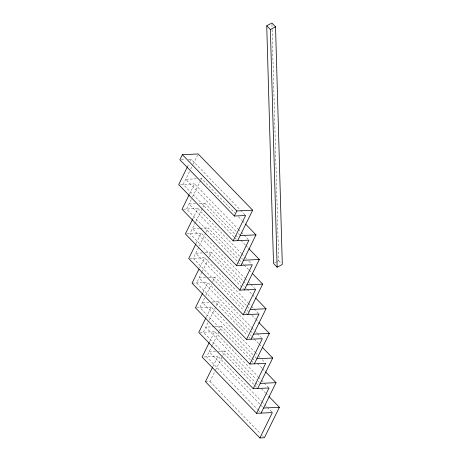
<?xml version="1.0" encoding="UTF-8"?>
<svg xmlns="http://www.w3.org/2000/svg" width="461" height="461" viewBox="0 0 461 461"><rect width="100%" height="100%" fill="white"/><g stroke="black" fill="none" stroke-linecap="round" stroke-linejoin="round"><path stroke-width="0.35" stroke-dasharray="2.31 1.73" d="M187.437 166.853L188.998 163.678M190.243 161.143L191.182 159.241L240.135 209.824M189.459 171.717L183.219 184.4L234.176 237.046M190.71 169.175L192.894 164.738M193.205 164.104L197.573 155.224M189.529 194.023L194.525 183.876L237.985 228.783M191.24 199.521L186.561 209.035L240.014 264.262M192.491 196.985L200.604 180.493M200.915 179.859L201.543 178.591L235.012 213.172M192.56 219.292L197.867 208.51L241.328 253.417M195.522 222.254L189.903 233.669L243.857 289.416M195.833 221.62L204.886 203.226L235.358 234.712M196.213 243.293L201.209 233.145L244.67 278.052M205.727 232.932L193.245 258.304L243.702 310.437M206.044 232.298L208.228 227.861L238.7 259.347M199.555 267.927L204.551 257.78L248.012 302.687M201.895 272.157L196.588 282.939L247.044 335.072M202.206 271.523L208.136 259.474M209.386 256.933L211.57 252.495L246.537 288.626M202.898 292.562L207.894 282.414L251.354 327.322M204.615 298.06L199.93 307.573L250.888 360.225M205.86 295.524L211.478 284.109M212.728 281.567L214.912 277.13L244.883 308.098M206.24 317.197L211.236 307.049L254.697 351.956M207.957 322.694L203.272 332.208L257.226 387.955M209.202 320.159L218.255 301.765L248.225 332.733M209.588 341.832L214.578 331.684L258.039 376.591M212.233 345.427L206.614 356.843L257.572 409.495M212.544 344.793L219.102 331.476M219.413 330.837L221.597 326.4L252.069 357.886M212.93 366.466L217.92 356.318L261.381 401.226M205.439 381.685L209.962 381.478L215.264 370.696M215.575 370.062L222.444 356.111M222.755 355.477L224.939 351.034L255.411 382.521M274.658 262.851L276.952 261.629M277.528 261.329L278.675 260.719L272.048 28.075M181.288 159.696L184.821 159.535M188.353 159.373L191.182 159.241M196.507 178.822L185.714 179.323L236.17 231.457M200.103 178.661L201.543 178.591M180.637 184.521L194.525 183.876M195.533 203.658L189.056 203.958L239.513 256.091M199.129 203.491L204.886 203.226M183.334 209.185L197.867 208.51M199.596 228.258L192.398 228.593L245.851 283.826M200.316 228.23L208.228 227.861M186.676 233.819L201.209 233.145M202.218 252.928L195.741 253.227L249.695 308.974M205.093 252.795L211.57 252.495M190.018 258.454L204.551 257.78M205.56 277.562L199.089 277.862L250.041 330.514M208.435 277.43L214.912 277.13M192.07 283.146L207.894 282.414M208.902 302.197L202.431 302.497L252.882 354.63M211.778 302.064L218.255 301.765M196.703 307.723L211.236 307.049M214.405 326.734L205.773 327.131L256.23 379.265M215.12 326.699L221.597 326.4M200.045 332.358L214.578 331.684M215.587 351.466L209.115 351.772L262.568 407M218.468 351.334L224.939 351.034M204.033 356.964L217.92 356.318M240.636 210.343L245.131 214.987M238.51 216.785L242.008 220.398M242.503 220.917L245.004 223.499M278.675 260.719L281.394 263.531M238.487 229.296L240.982 231.877M241.483 232.396L243.483 234.459M243.978 234.977L247.978 239.103M238.17 233.525L239.668 235.07M235.859 235.231L237.853 237.294M240.849 240.388L245.35 245.033M245.846 245.552L248.346 248.133M234.672 237.565L236.672 239.628M241.829 253.93L244.324 256.512M244.826 257.031L246.825 259.094M248.819 261.156L251.32 263.738M241.512 258.16L242.509 259.191M239.201 259.866L241.697 262.442M242.198 262.96L243.696 264.51M244.197 265.023L248.692 269.668M249.188 270.186L251.689 272.768M245.171 278.565L247.666 281.147M248.168 281.665L255.164 288.891M247.038 289.145L252.034 294.308M252.536 294.821L255.031 297.403M248.514 303.2L251.009 305.781M251.51 306.3L253.51 308.363M254.005 308.882L258.506 313.526M246.883 310.167L249.879 313.261M251.879 315.33L255.377 318.943M255.878 319.456L258.373 322.037M245.701 312.5L246.698 313.532M251.856 327.834L254.351 330.416M254.852 330.935L256.852 332.998M257.347 333.516L261.347 337.642M250.542 331.033L253.037 333.608M250.225 334.801L251.228 335.833M251.723 336.351L253.723 338.414M254.224 338.927L258.719 343.578M259.22 344.09L261.715 346.672M249.044 337.135L250.041 338.167M255.198 352.469L257.693 355.051M258.195 355.569L260.194 357.632M262.194 359.695L264.689 362.277M254.881 356.699L256.379 358.243M252.57 358.404L254.57 360.467M257.566 363.562L262.061 368.212M262.563 368.725L265.058 371.307M251.389 360.738L253.383 362.801M258.54 377.104L261.035 379.685M261.537 380.204L268.533 387.43M258.223 381.333L259.226 382.365M255.913 383.039L257.912 385.102M261.41 388.715L265.403 392.847M265.905 393.36L268.4 395.941M261.883 401.738L264.378 404.32M264.879 404.839L266.879 406.902M267.38 407.42L271.875 412.065M258.074 410.008L260.073 412.071M209.962 381.478L260.413 433.611M262.413 435.674L263.415 436.705M271.944 24.485L272.03 27.36"/><path stroke-width="0.69" d="M237.669 240.659L252.651 210.222L198.201 153.957L182.372 154.689L179.876 159.765L234.326 216.025L245.632 215.5L233.151 240.873L178.695 184.607L187.437 166.853M189.217 194.657L182.037 209.242L236.493 265.507L252.317 264.77L239.835 290.142L185.38 233.877L192.56 219.292M195.902 243.927L188.728 258.512L243.178 314.777L259.001 314.039L246.52 339.411L192.07 283.146L198.933 269.195M234.326 216.025L236.827 210.954L252.651 210.222M202.586 293.196L195.412 307.781L249.862 364.046L265.686 363.314L253.204 388.681L198.754 332.416L205.929 317.831M236.493 265.507L248.975 240.135L233.151 240.873M241.017 265.294L255.993 234.856L245.506 224.011M209.271 342.465L202.097 357.05L256.547 413.315L272.376 412.583L259.889 437.95L205.439 381.685L212.613 367.1M244.359 289.929L259.336 259.491L248.848 248.646M243.178 314.777L255.659 289.404L239.835 290.142M247.701 314.563L262.678 284.126L252.19 273.287M251.043 339.204L266.02 308.761L255.532 297.921M249.862 364.046L262.344 338.674L246.52 339.411M254.386 363.838L269.362 333.395L258.875 322.556M257.728 388.473L272.705 358.03L262.217 347.191M256.547 413.315L269.028 387.949L253.204 388.681M261.07 413.108L276.047 382.665L265.559 371.825M268.901 396.46L279.389 407.299L264.412 437.743L259.889 437.95M266.74 25.787L271.904 23.05L275.534 26.801L282.305 264.47L277.142 267.207L273.511 263.456L266.74 25.787L270.371 29.539L277.142 267.207M270.371 29.539L275.534 26.801M240.169 235.588L255.993 234.856M243.512 260.223L259.336 259.491M246.854 284.858L262.678 284.126M250.196 309.492L266.02 308.761M253.538 334.127L269.362 333.395M256.881 358.762L272.705 358.03M260.223 383.396L276.047 382.665M263.565 408.031L279.389 407.299M182.372 154.689L236.827 210.954"/></g></svg>
